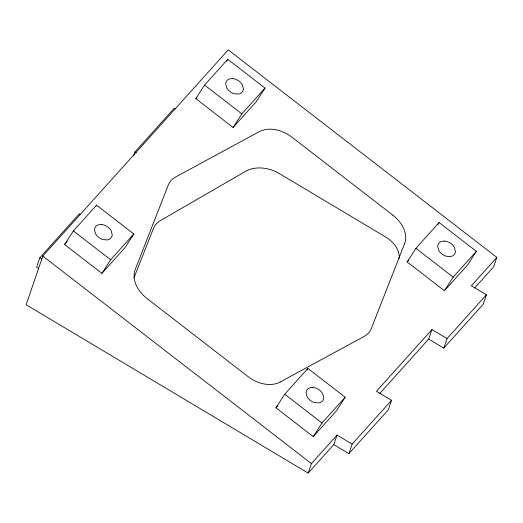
<?xml version="1.0" encoding="UTF-8"?>
<svg xmlns="http://www.w3.org/2000/svg" width="523" height="523" viewBox="0 0 523 523"><rect width="100%" height="100%" fill="white"/><g stroke="black" fill="none" stroke-linecap="round" stroke-linejoin="round"><path stroke-width="0.78" d="M80.64 214.698L79.267 213.881L39.866 257.695L36.61 267.214L38.663 268.443M474.603 288.029L493.594 266.913L496.85 257.401L228.231 49.888L42.808 256.087L26.15 304.746L308.171 473.112L333.798 444.615L337.054 435.097L352.149 444.112L348.887 453.631L333.798 444.615M133.587 155.828L134.895 152.023L174.296 108.202L175.669 109.026M308.171 473.112L311.433 463.594L337.054 435.097M431.952 329.568L428.697 339.081L443.792 348.096L447.047 338.577L431.952 329.568L376.455 391.282L391.55 400.291L388.288 409.81L348.887 453.631M496.85 257.401L471.354 285.748L486.449 294.763L483.193 304.275L443.792 348.096M404.567 243.685L371.356 328.451A27.961 20.384 32.7 0 1 364.224 336.381L280.21 381.98M134.051 277.648L153.461 228.401A28.353 19.979 18.9 0 1 160.594 220.464L245.83 171.217A28.353 19.979 18.9 0 1 279.204 173.473L385.536 236.945A28.353 19.979 18.9 0 1 399.141 258.486M64.63 244.548L73.383 230.957L96.559 205.179L133.836 233.977L125.082 247.569L101.907 273.346L64.63 244.548L67.33 241.554M95.683 206.539L96.559 205.179M195.818 98.664L204.565 85.072L227.747 59.295L265.017 88.093L256.27 101.684L233.088 127.462L195.818 98.664L196.896 97.468M226.433 61.335L227.747 59.295M101.907 273.346L110.66 259.748L133.836 233.977M233.088 127.462L241.842 113.864L265.017 88.093M275.974 407.809L284.721 394.211L307.903 368.44L345.173 397.232L336.426 410.83L313.244 436.607L275.974 407.809L277.589 406.011M307.027 369.8L307.903 368.44M407.156 261.925L415.909 248.327L439.085 222.556L476.361 251.347L467.608 264.945L444.432 290.723L407.156 261.925L408.77 260.127M437.771 224.596L439.085 222.556M313.244 436.607L321.998 423.009L345.173 397.232M444.432 290.723L453.18 277.125L476.361 251.347M379.718 393.551L428.697 339.081M352.149 444.112L391.55 400.291M447.047 338.577L486.449 294.763M134.895 152.023L136.294 152.853M39.866 257.695L41.925 258.924M392.969 215.234L291.69 137C282.695 130.279 270.031 126.403 259.408 131.548L175.44 177.101A27.954 20.384 32.7 0 0 168.301 185.037L135.091 269.809C131.436 280.609 138.366 291.71 146.675 298.247L247.915 376.521A28.7 20.913 32.8 0 0 280.263 382.038M204.565 85.072L241.842 113.864M415.909 248.327L453.18 277.125M73.383 230.957L110.66 259.748M284.721 394.211L321.998 423.009M42.808 256.087L311.433 463.594M392.923 215.286A28.693 20.927 32.8 0 1 404.645 243.725M232.46 78.6L230.303 78.744A9.336 6.806 32.8 0 0 225.668 83.896L226.74 87.923A9.715 7.08 32.8 0 0 234.304 93.767L238.769 94.022A9.336 6.806 32.8 0 0 243.404 88.864L242.332 84.837A9.715 7.08 32.8 0 0 234.768 78.993L232.46 78.6M101.279 224.485L99.115 224.629A9.336 6.806 32.8 0 0 94.48 229.78L95.552 233.807A9.715 7.08 32.8 0 0 103.123 239.652L107.588 239.907A9.336 6.806 32.8 0 0 112.223 234.749L111.151 230.721A9.715 7.08 32.8 0 0 103.58 224.877L101.279 224.485M444.498 241.09L442.334 241.227A9.336 6.806 32.8 0 0 437.699 246.385L438.771 250.412A9.715 7.08 32.8 0 0 446.341 256.257L450.806 256.505A9.336 6.806 32.8 0 0 455.441 251.354L454.369 247.327A9.715 7.08 32.8 0 0 446.799 241.482L444.498 241.09M312.852 387.491L310.688 387.628A9.336 6.806 32.8 0 0 306.053 392.78L307.125 396.807A9.715 7.08 32.8 0 0 314.689 402.651L319.161 402.906A9.336 6.806 32.8 0 0 323.796 397.755L322.724 393.727A9.715 7.08 32.8 0 0 315.153 387.883L312.852 387.491"/></g></svg>
